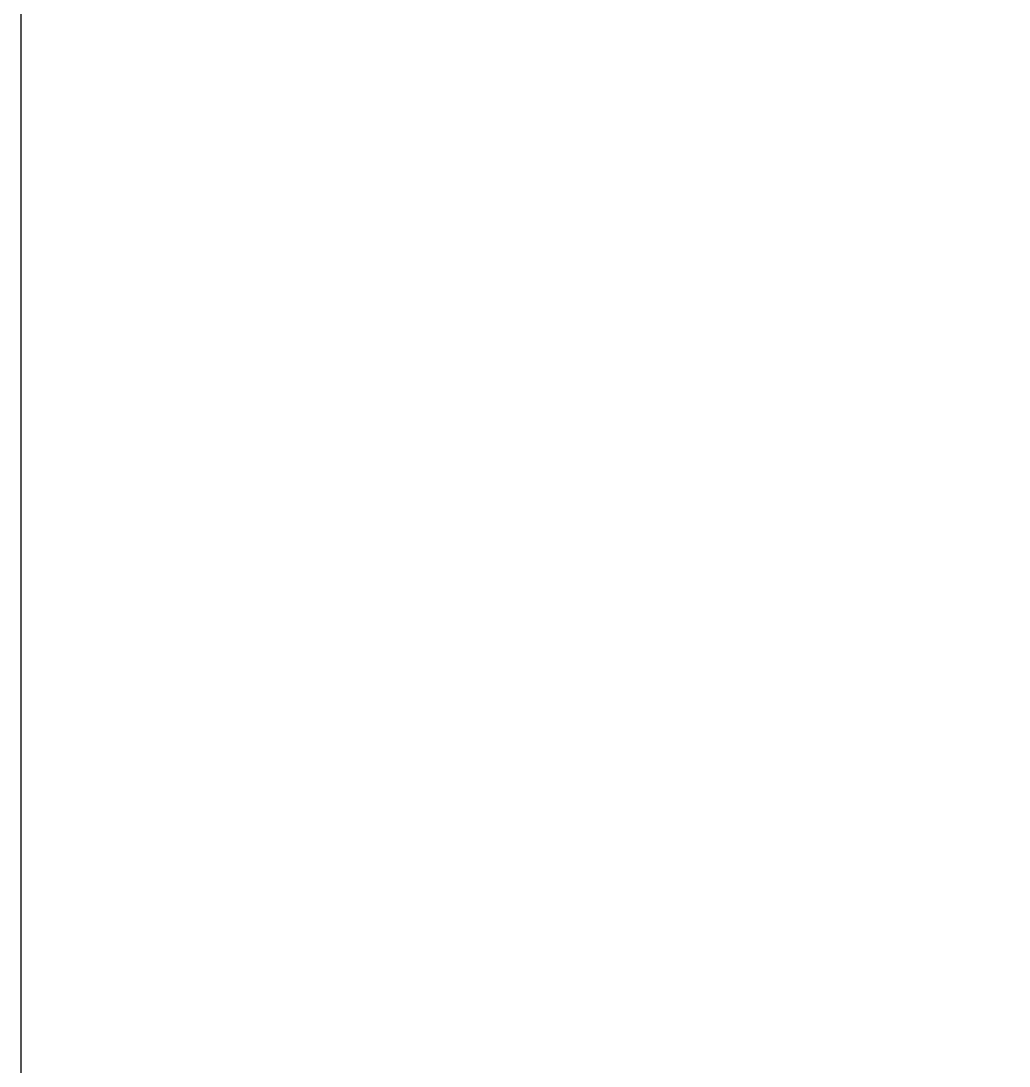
# Model space of a CAD drawing. Header units: feet. Extents: x 600 to 2744, y 411 to 1435.
# Drawn here: x 627.3 to 634.32, y 546.65 to 554.08 of the extents above; entities that cross this region are included whole.
import ezdxf

# ---------------------------------------------------------------- set-up
doc = ezdxf.new("R2010")
doc.units = ezdxf.units.FT
doc.header["$XCLIPFRAME"] = 2
picture_1 = doc.add_image_def('image2.jpg', size_in_pixel=(1600, 914))

msp = doc.modelspace()

# ---------------------------------------------------------------- pictures from other files: only their frames are drawn
at = {"color": 63}
image = msp.add_image(picture_1, insert=(627.2992507418307, 477.6951484784897), size_in_units=(165.91781281583295, 94.78055057104457), dxfattribs=at)
image.set_boundary_path([(1213.56523704215, -0.5), (-0.499999999998181, -0.5), (-0.499999999998181, 913.4999999869724), (45.92889597821159, 913.4187435207759), (48.11771426236919, 455.0629638231194), (1136.57111791689, 455.5421243406163), (1142.068320970102, 913.4187435207759), (1212.649921098679, 913.4991536305615), (1213.56523704215, -0.5)])

doc.saveas('drawing.dxf')
